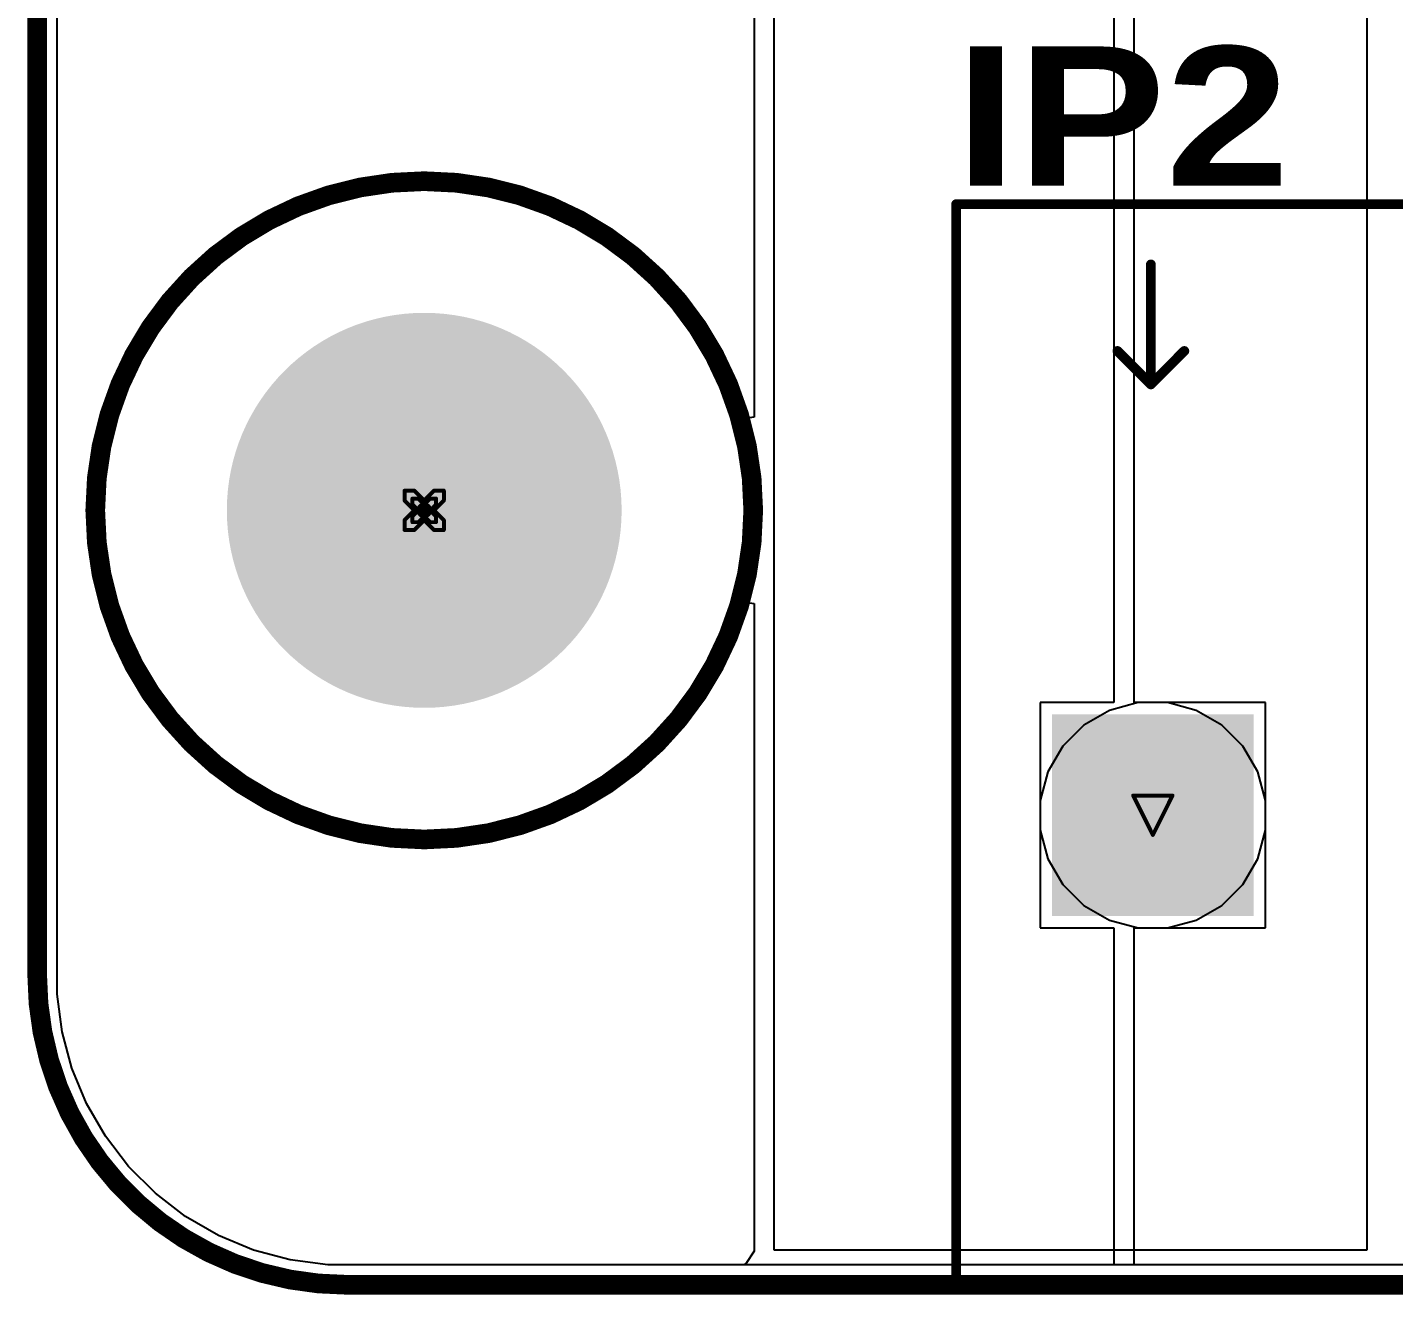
# Model space of a CAD drawing. Header units: inches. Extents: x 24 to 500, y 68 to 269.
# Drawn here: x 246.94 to 264.59, y 68.08 to 84.44 of the extents above; entities that cross this region are included whole.
import ezdxf

# ---------------------------------------------------------------- set-up
doc = ezdxf.new("R2010")
doc.units = ezdxf.units.IN
for name, color, linetype in [('Board Outline', 216, 'Continuous'), ('Bottom Layer', 5, 'Continuous'), ('Bottom Solder', 6, 'Continuous'), ('Drill Drawing', 1, 'Continuous'), ('Layer 1', 16, 'Continuous'), ('Layer 2', 76, 'Continuous'), ('Multi-Layer', 9, 'Continuous'), ('Pad Holes', 156, 'Continuous'), ('Top Layer', 1, 'Continuous'), ('Top Overlay', 2, 'Continuous'), ('Top Solder', 216, 'Continuous')]:
    doc.layers.add(name, color=color, linetype=linetype)
doc.styles.add('Arial Black_Bold', font='', dxfattribs={"height": 0.2})
doc.styles.get('Arial Black_Bold').set_extended_font_data('Arial Black', bold=True)

# ---------------------------------------------------------------- blocks, each defined once
blk = doc.blocks.new('TB008A_508_02BE_56')
at = {"layer": 'Bottom Layer'}
blk.add_hatch(color=5, dxfattribs=at).paths.add_polyline_path([(-3.74, 1.2), (-1.34, 1.2), (-1.34, -1.2), (-3.74, -1.2)])
h = blk.add_hatch(color=5, dxfattribs=at)
edge = h.paths.add_edge_path()
edge.add_arc((2.54, 0), 1.2, 0, 360)
at = {"layer": 'Bottom Solder'}
blk.add_hatch(color=6, dxfattribs=at).paths.add_polyline_path([(-3.842, 1.302), (-1.238, 1.302), (-1.238, -1.302), (-3.842, -1.302)])
h = blk.add_hatch(color=6, dxfattribs=at)
edge = h.paths.add_edge_path()
edge.add_arc((2.54, 0), 1.302, 0, 360)
at = {"layer": 'Layer 1'}
h = blk.add_hatch(color=16, dxfattribs=at)
edge = h.paths.add_edge_path()
edge.add_arc((-2.54, 0), 1.2, 0, 360)
h = blk.add_hatch(color=16, dxfattribs=at)
edge = h.paths.add_edge_path()
edge.add_arc((2.54, 0), 1.2, 0, 360)
at = {"layer": 'Layer 2'}
h = blk.add_hatch(color=76, dxfattribs=at)
edge = h.paths.add_edge_path()
edge.add_arc((-2.54, 0), 1.2, 0, 360)
h = blk.add_hatch(color=76, dxfattribs=at)
edge = h.paths.add_edge_path()
edge.add_arc((2.54, 0), 1.2, 0, 360)
at = {"layer": 'Multi-Layer'}
h = blk.add_hatch(color=9, dxfattribs=at)
edge = h.paths.add_edge_path()
edge.add_arc((2.54, 0), 1.2, 0, 360)
at = {"layer": 'Pad Holes'}
h = blk.add_hatch(color=7, dxfattribs=at)
edge = h.paths.add_edge_path()
edge.add_arc((-2.54, 0), 0.8, 0, 360)
h = blk.add_hatch(color=7, dxfattribs=at)
edge = h.paths.add_edge_path()
edge.add_arc((2.54, 0), 0.8, 0, 360)
at = {"layer": 'Top Layer'}
blk.add_hatch(color=1, dxfattribs=at).paths.add_polyline_path([(-3.74, 1.2), (-1.34, 1.2), (-1.34, -1.2), (-3.74, -1.2)])
h = blk.add_hatch(color=1, dxfattribs=at)
edge = h.paths.add_edge_path()
edge.add_arc((2.54, 0), 1.2, 0, 360)
at = {"layer": 'Top Solder'}
blk.add_hatch(color=216, dxfattribs=at).paths.add_polyline_path([(-3.842, 1.302), (-1.238, 1.302), (-1.238, -1.302), (-3.842, -1.302)])
h = blk.add_hatch(color=216, dxfattribs=at)
edge = h.paths.add_edge_path()
edge.add_arc((2.54, 0), 1.302, 0, 360)
at = {"layer": 'Top Overlay'}
for points in [[(-5.08, -6, 0.127, 0.127, 0), (-5.08, 7.89, 0.127, 0.127, 0)], [(-5.08, 7.89, 0.127, 0.127, 0), (5.08, 7.89, 0.127, 0.127, 0)], [(5.08, -6, 0.127, 0.127, 0), (5.08, 7.89, 0.127, 0.127, 0)], [(-2.565, 5.563, 0.127, 0.127, 0), (-2.565, 7.112, 0.127, 0.127, 0)], [(2.489, 5.588, 0.127, 0.127, 0), (2.489, 7.137, 0.127, 0.127, 0)], [(-2.997, 5.994, 0.127, 0.127, 0), (-2.565, 5.563, 0.127, 0.127, 0)], [(-2.565, 5.563, 0.127, 0.127, 0), (-2.134, 5.994, 0.127, 0.127, 0)], [(2.057, 6.02, 0.127, 0.127, 0), (2.489, 5.588, 0.127, 0.127, 0)], [(2.489, 5.588, 0.127, 0.127, 0), (2.921, 6.02, 0.127, 0.127, 0)], [(-5.08, -6, 0.127, 0.127, 0), (5.08, -6, 0.127, 0.127, 0)]]:
    blk.add_lwpolyline(points, format="xyseb", dxfattribs=at)
for points in [[(-5.112, 7.89, 0.0635, 0.0635, 1), (-5.048, 7.89, 0.0635, 0.0635, 1)], [(-5.112, 7.89, 0.0635, 0.0635, 1), (-5.048, 7.89, 0.0635, 0.0635, 1)], [(5.048, 7.89, 0.0635, 0.0635, 1), (5.112, 7.89, 0.0635, 0.0635, 1)], [(5.048, 7.89, 0.0635, 0.0635, 1), (5.112, 7.89, 0.0635, 0.0635, 1)], [(-2.597, 7.112, 0.0635, 0.0635, 1), (-2.534, 7.112, 0.0635, 0.0635, 1)], [(2.457, 7.137, 0.0635, 0.0635, 1), (2.521, 7.137, 0.0635, 0.0635, 1)], [(-3.029, 5.994, 0.0635, 0.0635, 1), (-2.965, 5.994, 0.0635, 0.0635, 1)], [(-2.165, 5.994, 0.0635, 0.0635, 1), (-2.102, 5.994, 0.0635, 0.0635, 1)], [(2.026, 6.02, 0.0635, 0.0635, 1), (2.089, 6.02, 0.0635, 0.0635, 1)], [(2.889, 6.02, 0.0635, 0.0635, 1), (2.953, 6.02, 0.0635, 0.0635, 1)], [(2.457, 5.588, 0.0635, 0.0635, 1), (2.521, 5.588, 0.0635, 0.0635, 1)], [(2.457, 5.588, 0.0635, 0.0635, 1), (2.521, 5.588, 0.0635, 0.0635, 1)], [(2.457, 5.588, 0.0635, 0.0635, 1), (2.521, 5.588, 0.0635, 0.0635, 1)], [(-2.597, 5.563, 0.0635, 0.0635, 1), (-2.534, 5.563, 0.0635, 0.0635, 1)], [(-2.597, 5.563, 0.0635, 0.0635, 1), (-2.534, 5.563, 0.0635, 0.0635, 1)], [(-2.597, 5.563, 0.0635, 0.0635, 1), (-2.534, 5.563, 0.0635, 0.0635, 1)], [(-5.112, -6, 0.0635, 0.0635, 1), (-5.048, -6, 0.0635, 0.0635, 1)], [(-5.112, -6, 0.0635, 0.0635, 1), (-5.048, -6, 0.0635, 0.0635, 1)], [(5.048, -6, 0.0635, 0.0635, 1), (5.112, -6, 0.0635, 0.0635, 1)], [(5.048, -6, 0.0635, 0.0635, 1), (5.112, -6, 0.0635, 0.0635, 1)]]:
    blk.add_lwpolyline(points, format="xyseb", close=True, dxfattribs=at)

msp = doc.modelspace()

# ---------------------------------------------------------------- hatches: boundary and pattern name
at = {"layer": 'Bottom Solder'}
h = msp.add_hatch(color=6, dxfattribs=at)
edge = h.paths.add_edge_path()
edge.add_arc((252.07, 78.207), 0.102, 0, 360)
at = {"layer": 'Pad Holes'}
h = msp.add_hatch(color=7, dxfattribs=at)
edge = h.paths.add_edge_path()
edge.add_arc((252.07, 78.207), 2.55, 0, 360)
at = {"layer": 'Top Solder'}
h = msp.add_hatch(color=216, dxfattribs=at)
edge = h.paths.add_edge_path()
edge.add_arc((252.07, 78.207), 0.102, 0, 360)

# ---------------------------------------------------------------- linework, layer by layer
at = {"layer": 'Board Outline'}
for points in [[(247.07, 72.207, 0.254, 0.254, 0), (247.07, 175.707, 0.254, 0.254, 0)], [(251.07, 68.207, 0.254, 0.254, -0.414214), (247.07, 72.207, 0.254, 0.254, 0)], [(251.07, 68.207, 0.254, 0.254, 0), (384.87, 68.207, 0.254, 0.254, 0)]]:
    msp.add_lwpolyline(points, format="xyseb", dxfattribs=at)
for points in [[(247.006, 72.207, 0.127, 0.127, 1), (247.133, 72.207, 0.127, 0.127, 1)], [(247.006, 72.207, 0.127, 0.127, 1), (247.133, 72.207, 0.127, 0.127, 1)], [(251.006, 68.207, 0.127, 0.127, 1), (251.133, 68.207, 0.127, 0.127, 1)], [(251.006, 68.207, 0.127, 0.127, 1), (251.133, 68.207, 0.127, 0.127, 1)]]:
    msp.add_lwpolyline(points, format="xyseb", close=True, dxfattribs=at)
at = {"layer": 'Bottom Layer'}
for p, q in [((247.329, 72.207), (247.329, 175.707)), ((260.98, 89.864), (260.98, 75.724)), ((261.239, 75.724), (261.239, 89.864)), ((251.791, 82.457), (251.239, 82.384)), ((252.348, 82.457), (251.791, 82.457)), ((252.901, 82.384), (252.348, 82.457)), ((251.239, 82.384), (250.701, 82.24)), ((253.439, 82.24), (252.901, 82.384)), ((250.701, 82.24), (250.186, 82.027)), ((253.953, 82.027), (253.439, 82.24)), ((250.186, 82.027), (249.703, 81.748)), ((254.436, 81.748), (253.953, 82.027)), ((249.703, 81.748), (249.261, 81.409)), ((254.878, 81.409), (254.436, 81.748)), ((249.261, 81.409), (248.867, 81.015)), ((255.272, 81.015), (254.878, 81.409)), ((248.867, 81.015), (248.528, 80.573)), ((255.611, 80.573), (255.272, 81.015)), ((248.528, 80.573), (248.25, 80.09)), ((255.889, 80.09), (255.611, 80.573)), ((248.25, 80.09), (248.037, 79.576)), ((256.103, 79.576), (255.889, 80.09)), ((248.037, 79.576), (247.892, 79.038)), ((256.247, 79.038), (256.103, 79.576)), ((247.892, 79.038), (247.82, 78.485)), ((256.32, 78.485), (256.247, 79.038)), ((247.82, 78.485), (247.82, 77.928)), ((256.32, 77.928), (256.32, 78.485)), ((247.82, 77.928), (247.892, 77.376)), ((256.247, 77.376), (256.32, 77.928)), ((247.892, 77.376), (248.037, 76.838)), ((256.103, 76.838), (256.247, 77.376)), ((248.037, 76.838), (248.25, 76.323)), ((255.889, 76.323), (256.103, 76.838)), ((248.25, 76.323), (248.528, 75.84)), ((255.611, 75.84), (255.889, 76.323)), ((248.528, 75.84), (248.867, 75.398)), ((255.272, 75.398), (255.611, 75.84)), ((260.98, 75.724), (260.028, 75.724)), ((260.028, 75.724), (260.028, 72.816)), ((262.936, 75.724), (261.239, 75.724)), ((262.936, 72.816), (262.936, 75.724)), ((248.867, 75.398), (249.261, 75.004)), ((254.878, 75.004), (255.272, 75.398)), ((249.261, 75.004), (249.703, 74.665)), ((254.436, 74.665), (254.878, 75.004)), ((249.703, 74.665), (250.186, 74.387)), ((253.953, 74.387), (254.436, 74.665)), ((250.186, 74.387), (250.701, 74.174)), ((253.439, 74.174), (253.953, 74.387)), ((250.701, 74.174), (251.239, 74.029)), ((252.901, 74.029), (253.439, 74.174)), ((251.239, 74.029), (251.791, 73.957)), ((251.791, 73.957), (252.348, 73.957)), ((252.348, 73.957), (252.901, 74.029)), ((260.028, 72.816), (260.98, 72.816)), ((260.98, 72.816), (260.98, 68.466)), ((261.239, 68.466), (261.239, 72.816)), ((261.239, 72.816), (262.936, 72.816)), ((247.329, 71.961), (247.329, 72.207)), ((247.393, 71.475), (247.329, 71.961)), ((247.519, 71.002), (247.393, 71.475)), ((247.707, 70.548), (247.519, 71.002)), ((247.952, 70.124), (247.707, 70.548)), ((248.251, 69.735), (247.952, 70.124)), ((248.598, 69.388), (248.251, 69.735)), ((248.987, 69.089), (248.598, 69.388)), ((249.411, 68.844), (248.987, 69.089)), ((249.865, 68.656), (249.411, 68.844)), ((250.338, 68.53), (249.865, 68.656)), ((250.824, 68.466), (250.338, 68.53)), ((260.98, 68.466), (250.824, 68.466)), ((357.144, 68.466), (261.239, 68.466))]:
    msp.add_line(p, q, dxfattribs=at)
at = {"layer": 'Drill Drawing'}
for points in [[(251.816, 78.334, 0.0508, 0.0508, 0), (251.816, 78.461, 0.0508, 0.0508, 0)], [(251.816, 78.461, 0.0508, 0.0508, 0), (251.943, 78.461, 0.0508, 0.0508, 0)], [(251.917, 78.283, 0.0508, 0.0508, 0), (251.917, 78.359, 0.0508, 0.0508, 0)], [(251.917, 78.359, 0.0508, 0.0508, 0), (251.993, 78.359, 0.0508, 0.0508, 0)], [(251.943, 78.461, 0.0508, 0.0508, 0), (252.07, 78.334, 0.0508, 0.0508, 0)], [(251.993, 78.359, 0.0508, 0.0508, 0), (252.07, 78.283, 0.0508, 0.0508, 0)], [(252.07, 78.334, 0.0508, 0.0508, 0), (252.197, 78.461, 0.0508, 0.0508, 0)], [(252.07, 78.283, 0.0508, 0.0508, 0), (252.146, 78.359, 0.0508, 0.0508, 0)], [(252.146, 78.359, 0.0508, 0.0508, 0), (252.222, 78.359, 0.0508, 0.0508, 0)], [(252.197, 78.461, 0.0508, 0.0508, 0), (252.324, 78.461, 0.0508, 0.0508, 0)], [(252.222, 78.283, 0.0508, 0.0508, 0), (252.222, 78.359, 0.0508, 0.0508, 0)], [(252.324, 78.334, 0.0508, 0.0508, 0), (252.324, 78.461, 0.0508, 0.0508, 0)], [(251.816, 78.334, 0.0508, 0.0508, 0), (251.943, 78.207, 0.0508, 0.0508, 0)], [(251.816, 78.08, 0.0508, 0.0508, 0), (251.943, 78.207, 0.0508, 0.0508, 0)], [(251.917, 78.283, 0.0508, 0.0508, 0), (251.993, 78.207, 0.0508, 0.0508, 0)], [(251.917, 78.13, 0.0508, 0.0508, 0), (251.993, 78.207, 0.0508, 0.0508, 0)], [(252.146, 78.207, 0.0508, 0.0508, 0), (252.222, 78.283, 0.0508, 0.0508, 0)], [(252.146, 78.207, 0.0508, 0.0508, 0), (252.222, 78.13, 0.0508, 0.0508, 0)], [(252.197, 78.207, 0.0508, 0.0508, 0), (252.324, 78.334, 0.0508, 0.0508, 0)], [(252.197, 78.207, 0.0508, 0.0508, 0), (252.324, 78.08, 0.0508, 0.0508, 0)], [(251.816, 77.953, 0.0508, 0.0508, 0), (251.816, 78.08, 0.0508, 0.0508, 0)], [(251.917, 78.054, 0.0508, 0.0508, 0), (251.917, 78.13, 0.0508, 0.0508, 0)], [(251.917, 78.054, 0.0508, 0.0508, 0), (251.993, 78.054, 0.0508, 0.0508, 0)], [(251.943, 77.953, 0.0508, 0.0508, 0), (252.07, 78.08, 0.0508, 0.0508, 0)], [(251.993, 78.054, 0.0508, 0.0508, 0), (252.07, 78.13, 0.0508, 0.0508, 0)], [(252.07, 78.13, 0.0508, 0.0508, 0), (252.146, 78.054, 0.0508, 0.0508, 0)], [(252.07, 78.08, 0.0508, 0.0508, 0), (252.197, 77.953, 0.0508, 0.0508, 0)], [(252.146, 78.054, 0.0508, 0.0508, 0), (252.222, 78.054, 0.0508, 0.0508, 0)], [(252.222, 78.054, 0.0508, 0.0508, 0), (252.222, 78.13, 0.0508, 0.0508, 0)], [(252.324, 77.953, 0.0508, 0.0508, 0), (252.324, 78.08, 0.0508, 0.0508, 0)], [(251.816, 77.953, 0.0508, 0.0508, 0), (251.943, 77.953, 0.0508, 0.0508, 0)], [(252.197, 77.953, 0.0508, 0.0508, 0), (252.324, 77.953, 0.0508, 0.0508, 0)], [(261.228, 74.524, 0.0508, 0.0508, 0), (261.736, 74.524, 0.0508, 0.0508, 0)], [(261.228, 74.524, 0.0508, 0.0508, 0), (261.482, 74.016, 0.0508, 0.0508, 0)], [(261.482, 74.016, 0.0508, 0.0508, 0), (261.736, 74.524, 0.0508, 0.0508, 0)]]:
    msp.add_lwpolyline(points, format="xyseb", dxfattribs=at)
for points in [[(251.803, 78.461, 0.0254, 0.0254, 1), (251.828, 78.461, 0.0254, 0.0254, 1)], [(251.803, 78.461, 0.0254, 0.0254, 1), (251.828, 78.461, 0.0254, 0.0254, 1)], [(251.905, 78.359, 0.0254, 0.0254, 1), (251.93, 78.359, 0.0254, 0.0254, 1)], [(251.905, 78.359, 0.0254, 0.0254, 1), (251.93, 78.359, 0.0254, 0.0254, 1)], [(251.93, 78.461, 0.0254, 0.0254, 1), (251.955, 78.461, 0.0254, 0.0254, 1)], [(251.93, 78.461, 0.0254, 0.0254, 1), (251.955, 78.461, 0.0254, 0.0254, 1)], [(251.981, 78.359, 0.0254, 0.0254, 1), (252.006, 78.359, 0.0254, 0.0254, 1)], [(251.981, 78.359, 0.0254, 0.0254, 1), (252.006, 78.359, 0.0254, 0.0254, 1)], [(252.133, 78.359, 0.0254, 0.0254, 1), (252.159, 78.359, 0.0254, 0.0254, 1)], [(252.133, 78.359, 0.0254, 0.0254, 1), (252.159, 78.359, 0.0254, 0.0254, 1)], [(252.184, 78.461, 0.0254, 0.0254, 1), (252.209, 78.461, 0.0254, 0.0254, 1)], [(252.184, 78.461, 0.0254, 0.0254, 1), (252.209, 78.461, 0.0254, 0.0254, 1)], [(252.209, 78.359, 0.0254, 0.0254, 1), (252.235, 78.359, 0.0254, 0.0254, 1)], [(252.209, 78.359, 0.0254, 0.0254, 1), (252.235, 78.359, 0.0254, 0.0254, 1)], [(252.311, 78.461, 0.0254, 0.0254, 1), (252.336, 78.461, 0.0254, 0.0254, 1)], [(252.311, 78.461, 0.0254, 0.0254, 1), (252.336, 78.461, 0.0254, 0.0254, 1)], [(251.803, 78.334, 0.0254, 0.0254, 1), (251.828, 78.334, 0.0254, 0.0254, 1)], [(251.803, 78.334, 0.0254, 0.0254, 1), (251.828, 78.334, 0.0254, 0.0254, 1)], [(251.905, 78.283, 0.0254, 0.0254, 1), (251.93, 78.283, 0.0254, 0.0254, 1)], [(251.905, 78.283, 0.0254, 0.0254, 1), (251.93, 78.283, 0.0254, 0.0254, 1)], [(251.93, 78.207, 0.0254, 0.0254, 1), (251.955, 78.207, 0.0254, 0.0254, 1)], [(251.93, 78.207, 0.0254, 0.0254, 1), (251.955, 78.207, 0.0254, 0.0254, 1)], [(251.981, 78.207, 0.0254, 0.0254, 1), (252.006, 78.207, 0.0254, 0.0254, 1)], [(251.981, 78.207, 0.0254, 0.0254, 1), (252.006, 78.207, 0.0254, 0.0254, 1)], [(252.057, 78.334, 0.0254, 0.0254, 1), (252.082, 78.334, 0.0254, 0.0254, 1)], [(252.057, 78.334, 0.0254, 0.0254, 1), (252.082, 78.334, 0.0254, 0.0254, 1)], [(252.057, 78.283, 0.0254, 0.0254, 1), (252.082, 78.283, 0.0254, 0.0254, 1)], [(252.057, 78.283, 0.0254, 0.0254, 1), (252.082, 78.283, 0.0254, 0.0254, 1)], [(252.133, 78.207, 0.0254, 0.0254, 1), (252.159, 78.207, 0.0254, 0.0254, 1)], [(252.133, 78.207, 0.0254, 0.0254, 1), (252.159, 78.207, 0.0254, 0.0254, 1)], [(252.184, 78.207, 0.0254, 0.0254, 1), (252.209, 78.207, 0.0254, 0.0254, 1)], [(252.184, 78.207, 0.0254, 0.0254, 1), (252.209, 78.207, 0.0254, 0.0254, 1)], [(252.209, 78.283, 0.0254, 0.0254, 1), (252.235, 78.283, 0.0254, 0.0254, 1)], [(252.209, 78.283, 0.0254, 0.0254, 1), (252.235, 78.283, 0.0254, 0.0254, 1)], [(252.311, 78.334, 0.0254, 0.0254, 1), (252.336, 78.334, 0.0254, 0.0254, 1)], [(252.311, 78.334, 0.0254, 0.0254, 1), (252.336, 78.334, 0.0254, 0.0254, 1)], [(251.803, 78.08, 0.0254, 0.0254, 1), (251.828, 78.08, 0.0254, 0.0254, 1)], [(251.803, 78.08, 0.0254, 0.0254, 1), (251.828, 78.08, 0.0254, 0.0254, 1)], [(251.905, 78.13, 0.0254, 0.0254, 1), (251.93, 78.13, 0.0254, 0.0254, 1)], [(251.905, 78.13, 0.0254, 0.0254, 1), (251.93, 78.13, 0.0254, 0.0254, 1)], [(251.905, 78.054, 0.0254, 0.0254, 1), (251.93, 78.054, 0.0254, 0.0254, 1)], [(251.905, 78.054, 0.0254, 0.0254, 1), (251.93, 78.054, 0.0254, 0.0254, 1)], [(251.981, 78.054, 0.0254, 0.0254, 1), (252.006, 78.054, 0.0254, 0.0254, 1)], [(251.981, 78.054, 0.0254, 0.0254, 1), (252.006, 78.054, 0.0254, 0.0254, 1)], [(252.057, 78.13, 0.0254, 0.0254, 1), (252.082, 78.13, 0.0254, 0.0254, 1)], [(252.057, 78.13, 0.0254, 0.0254, 1), (252.082, 78.13, 0.0254, 0.0254, 1)], [(252.057, 78.08, 0.0254, 0.0254, 1), (252.082, 78.08, 0.0254, 0.0254, 1)], [(252.057, 78.08, 0.0254, 0.0254, 1), (252.082, 78.08, 0.0254, 0.0254, 1)], [(252.133, 78.054, 0.0254, 0.0254, 1), (252.159, 78.054, 0.0254, 0.0254, 1)], [(252.133, 78.054, 0.0254, 0.0254, 1), (252.159, 78.054, 0.0254, 0.0254, 1)], [(252.209, 78.13, 0.0254, 0.0254, 1), (252.235, 78.13, 0.0254, 0.0254, 1)], [(252.209, 78.13, 0.0254, 0.0254, 1), (252.235, 78.13, 0.0254, 0.0254, 1)], [(252.209, 78.054, 0.0254, 0.0254, 1), (252.235, 78.054, 0.0254, 0.0254, 1)], [(252.209, 78.054, 0.0254, 0.0254, 1), (252.235, 78.054, 0.0254, 0.0254, 1)], [(252.311, 78.08, 0.0254, 0.0254, 1), (252.336, 78.08, 0.0254, 0.0254, 1)], [(252.311, 78.08, 0.0254, 0.0254, 1), (252.336, 78.08, 0.0254, 0.0254, 1)], [(251.803, 77.953, 0.0254, 0.0254, 1), (251.828, 77.953, 0.0254, 0.0254, 1)], [(251.803, 77.953, 0.0254, 0.0254, 1), (251.828, 77.953, 0.0254, 0.0254, 1)], [(251.93, 77.953, 0.0254, 0.0254, 1), (251.955, 77.953, 0.0254, 0.0254, 1)], [(251.93, 77.953, 0.0254, 0.0254, 1), (251.955, 77.953, 0.0254, 0.0254, 1)], [(252.184, 77.953, 0.0254, 0.0254, 1), (252.209, 77.953, 0.0254, 0.0254, 1)], [(252.184, 77.953, 0.0254, 0.0254, 1), (252.209, 77.953, 0.0254, 0.0254, 1)], [(252.311, 77.953, 0.0254, 0.0254, 1), (252.336, 77.953, 0.0254, 0.0254, 1)], [(252.311, 77.953, 0.0254, 0.0254, 1), (252.336, 77.953, 0.0254, 0.0254, 1)], [(261.215, 74.524, 0.0254, 0.0254, 1), (261.241, 74.524, 0.0254, 0.0254, 1)], [(261.215, 74.524, 0.0254, 0.0254, 1), (261.241, 74.524, 0.0254, 0.0254, 1)], [(261.723, 74.524, 0.0254, 0.0254, 1), (261.749, 74.524, 0.0254, 0.0254, 1)], [(261.723, 74.524, 0.0254, 0.0254, 1), (261.749, 74.524, 0.0254, 0.0254, 1)], [(261.469, 74.016, 0.0254, 0.0254, 1), (261.495, 74.016, 0.0254, 0.0254, 1)], [(261.469, 74.016, 0.0254, 0.0254, 1), (261.495, 74.016, 0.0254, 0.0254, 1)]]:
    msp.add_lwpolyline(points, format="xyseb", close=True, dxfattribs=at)
at = {"layer": 'Layer 1'}
for p, q in [((247.329, 72.207), (247.329, 175.707)), ((251.791, 82.457), (251.239, 82.384)), ((252.348, 82.457), (251.791, 82.457)), ((252.901, 82.384), (252.348, 82.457)), ((251.239, 82.384), (250.701, 82.24)), ((253.439, 82.24), (252.901, 82.384)), ((250.701, 82.24), (250.186, 82.027)), ((253.953, 82.027), (253.439, 82.24)), ((250.186, 82.027), (249.703, 81.748)), ((254.436, 81.748), (253.953, 82.027)), ((249.703, 81.748), (249.261, 81.409)), ((254.878, 81.409), (254.436, 81.748)), ((249.261, 81.409), (248.867, 81.015)), ((255.272, 81.015), (254.878, 81.409)), ((248.867, 81.015), (248.528, 80.573)), ((255.611, 80.573), (255.272, 81.015)), ((248.528, 80.573), (248.25, 80.09)), ((255.889, 80.09), (255.611, 80.573)), ((248.25, 80.09), (248.037, 79.576)), ((256.103, 79.576), (255.889, 80.09)), ((248.037, 79.576), (247.892, 79.038)), ((256.247, 79.038), (256.103, 79.576)), ((247.892, 79.038), (247.82, 78.485)), ((256.32, 78.485), (256.247, 79.038)), ((247.82, 78.485), (247.82, 77.928)), ((256.32, 77.928), (256.32, 78.485)), ((247.82, 77.928), (247.892, 77.376)), ((256.247, 77.376), (256.32, 77.928)), ((247.892, 77.376), (248.037, 76.838)), ((256.103, 76.838), (256.247, 77.376)), ((248.037, 76.838), (248.25, 76.323)), ((255.889, 76.323), (256.103, 76.838)), ((248.25, 76.323), (248.528, 75.84)), ((255.611, 75.84), (255.889, 76.323)), ((248.528, 75.84), (248.867, 75.398)), ((255.272, 75.398), (255.611, 75.84)), ((261.291, 75.724), (260.921, 75.624)), ((261.673, 75.724), (261.291, 75.724)), ((262.043, 75.624), (261.673, 75.724)), ((260.921, 75.624), (260.589, 75.433)), ((262.375, 75.433), (262.043, 75.624)), ((248.867, 75.398), (249.261, 75.004)), ((254.878, 75.004), (255.272, 75.398)), ((260.589, 75.433), (260.318, 75.162)), ((262.645, 75.162), (262.375, 75.433)), ((260.318, 75.162), (260.127, 74.831)), ((262.837, 74.831), (262.645, 75.162)), ((249.261, 75.004), (249.703, 74.665)), ((254.436, 74.665), (254.878, 75.004)), ((249.703, 74.665), (250.186, 74.387)), ((253.953, 74.387), (254.436, 74.665)), ((260.127, 74.831), (260.028, 74.461)), ((262.936, 74.461), (262.837, 74.831)), ((250.186, 74.387), (250.701, 74.174)), ((253.439, 74.174), (253.953, 74.387)), ((260.028, 74.461), (260.028, 74.078)), ((262.936, 74.078), (262.936, 74.461)), ((250.701, 74.174), (251.239, 74.029)), ((252.901, 74.029), (253.439, 74.174)), ((251.239, 74.029), (251.791, 73.957)), ((251.791, 73.957), (252.348, 73.957)), ((252.348, 73.957), (252.901, 74.029)), ((260.028, 74.078), (260.127, 73.708)), ((262.837, 73.708), (262.936, 74.078)), ((260.127, 73.708), (260.318, 73.377)), ((262.645, 73.377), (262.837, 73.708)), ((260.318, 73.377), (260.589, 73.106)), ((262.375, 73.106), (262.645, 73.377)), ((260.589, 73.106), (260.921, 72.915)), ((262.043, 72.915), (262.375, 73.106)), ((260.921, 72.915), (261.291, 72.816)), ((261.673, 72.816), (262.043, 72.915)), ((261.291, 72.816), (261.673, 72.816)), ((247.329, 71.961), (247.329, 72.207)), ((247.393, 71.475), (247.329, 71.961)), ((247.519, 71.002), (247.393, 71.475)), ((247.707, 70.548), (247.519, 71.002)), ((247.952, 70.124), (247.707, 70.548)), ((248.251, 69.735), (247.952, 70.124)), ((248.598, 69.388), (248.251, 69.735)), ((248.987, 69.089), (248.598, 69.388)), ((249.411, 68.844), (248.987, 69.089)), ((249.865, 68.656), (249.411, 68.844)), ((250.338, 68.53), (249.865, 68.656)), ((250.824, 68.466), (250.338, 68.53)), ((357.011, 68.466), (250.824, 68.466))]:
    msp.add_line(p, q, dxfattribs=at)
at = {"layer": 'Layer 2'}
for p, q in [((247.329, 72.207), (247.329, 101.854)), ((251.791, 82.457), (251.239, 82.384)), ((252.348, 82.457), (251.791, 82.457)), ((252.901, 82.384), (252.348, 82.457)), ((251.239, 82.384), (250.701, 82.24)), ((253.439, 82.24), (252.901, 82.384)), ((250.701, 82.24), (250.186, 82.027)), ((253.953, 82.027), (253.439, 82.24)), ((250.186, 82.027), (249.703, 81.748)), ((254.436, 81.748), (253.953, 82.027)), ((249.703, 81.748), (249.261, 81.409)), ((254.878, 81.409), (254.436, 81.748)), ((249.261, 81.409), (248.867, 81.015)), ((255.272, 81.015), (254.878, 81.409)), ((248.867, 81.015), (248.528, 80.573)), ((255.611, 80.573), (255.272, 81.015)), ((248.528, 80.573), (248.25, 80.09)), ((255.889, 80.09), (255.611, 80.573)), ((248.25, 80.09), (248.037, 79.576)), ((256.103, 79.576), (255.889, 80.09)), ((248.037, 79.576), (247.892, 79.038)), ((256.247, 79.038), (256.103, 79.576)), ((247.892, 79.038), (247.82, 78.485)), ((256.32, 78.485), (256.247, 79.038)), ((247.82, 78.485), (247.82, 77.928)), ((256.32, 77.928), (256.32, 78.485)), ((247.82, 77.928), (247.892, 77.376)), ((256.247, 77.376), (256.32, 77.928)), ((247.892, 77.376), (248.037, 76.838)), ((256.103, 76.838), (256.247, 77.376)), ((248.037, 76.838), (248.25, 76.323)), ((255.889, 76.323), (256.103, 76.838)), ((248.25, 76.323), (248.528, 75.84)), ((255.611, 75.84), (255.889, 76.323)), ((248.528, 75.84), (248.867, 75.398)), ((255.272, 75.398), (255.611, 75.84)), ((261.291, 75.724), (260.921, 75.624)), ((261.673, 75.724), (261.291, 75.724)), ((262.043, 75.624), (261.673, 75.724)), ((260.921, 75.624), (260.589, 75.433)), ((262.375, 75.433), (262.043, 75.624)), ((248.867, 75.398), (249.261, 75.004)), ((254.878, 75.004), (255.272, 75.398)), ((260.589, 75.433), (260.318, 75.162)), ((262.645, 75.162), (262.375, 75.433)), ((260.318, 75.162), (260.127, 74.831)), ((262.837, 74.831), (262.645, 75.162)), ((249.261, 75.004), (249.703, 74.665)), ((254.436, 74.665), (254.878, 75.004)), ((249.703, 74.665), (250.186, 74.387)), ((253.953, 74.387), (254.436, 74.665)), ((260.127, 74.831), (260.028, 74.461)), ((262.936, 74.461), (262.837, 74.831)), ((250.186, 74.387), (250.701, 74.174)), ((253.439, 74.174), (253.953, 74.387)), ((260.028, 74.461), (260.028, 74.078)), ((262.936, 74.078), (262.936, 74.461)), ((250.701, 74.174), (251.239, 74.029)), ((252.901, 74.029), (253.439, 74.174)), ((251.239, 74.029), (251.791, 73.957)), ((251.791, 73.957), (252.348, 73.957)), ((252.348, 73.957), (252.901, 74.029)), ((260.028, 74.078), (260.127, 73.708)), ((262.837, 73.708), (262.936, 74.078)), ((260.127, 73.708), (260.318, 73.377)), ((262.645, 73.377), (262.837, 73.708)), ((260.318, 73.377), (260.589, 73.106)), ((262.375, 73.106), (262.645, 73.377)), ((260.589, 73.106), (260.921, 72.915)), ((262.043, 72.915), (262.375, 73.106)), ((260.921, 72.915), (261.291, 72.816)), ((261.673, 72.816), (262.043, 72.915)), ((261.291, 72.816), (261.673, 72.816)), ((247.329, 71.961), (247.329, 72.207)), ((247.393, 71.475), (247.329, 71.961)), ((247.519, 71.002), (247.393, 71.475)), ((247.707, 70.548), (247.519, 71.002)), ((247.952, 70.124), (247.707, 70.548)), ((248.251, 69.735), (247.952, 70.124)), ((248.598, 69.388), (248.251, 69.735)), ((248.987, 69.089), (248.598, 69.388)), ((249.411, 68.844), (248.987, 69.089)), ((249.865, 68.656), (249.411, 68.844)), ((250.338, 68.53), (249.865, 68.656)), ((250.824, 68.466), (250.338, 68.53)), ((357.011, 68.466), (250.824, 68.466))]:
    msp.add_line(p, q, dxfattribs=at)
at = {"layer": 'Multi-Layer'}
for p, q in [((251.239, 82.384), (251.791, 82.457)), ((251.791, 82.457), (252.07, 82.457)), ((252.07, 82.457), (252.348, 82.457)), ((252.348, 82.457), (252.901, 82.384)), ((250.701, 82.24), (251.239, 82.384)), ((252.901, 82.384), (253.439, 82.24)), ((250.186, 82.027), (250.701, 82.24)), ((253.439, 82.24), (253.953, 82.027)), ((249.703, 81.748), (250.186, 82.027)), ((253.953, 82.027), (254.436, 81.748)), ((249.261, 81.409), (249.703, 81.748)), ((254.436, 81.748), (254.878, 81.409)), ((248.867, 81.015), (249.261, 81.409)), ((254.878, 81.409), (255.272, 81.015)), ((248.528, 80.573), (248.867, 81.015)), ((255.272, 81.015), (255.611, 80.573)), ((248.25, 80.09), (248.528, 80.573)), ((255.611, 80.573), (255.889, 80.09)), ((248.037, 79.576), (248.25, 80.09)), ((255.889, 80.09), (256.103, 79.576)), ((247.892, 79.038), (248.037, 79.576)), ((256.103, 79.576), (256.247, 79.038)), ((247.82, 78.485), (247.892, 79.038)), ((256.247, 79.038), (256.32, 78.485)), ((247.82, 78.207), (247.82, 78.485)), ((256.32, 78.485), (256.32, 78.207)), ((247.82, 77.928), (247.82, 78.207)), ((256.32, 78.207), (256.32, 77.928)), ((247.892, 77.376), (247.82, 77.928)), ((256.32, 77.928), (256.247, 77.376)), ((248.037, 76.838), (247.892, 77.376)), ((256.247, 77.376), (256.103, 76.838)), ((248.25, 76.323), (248.037, 76.838)), ((256.103, 76.838), (255.889, 76.323)), ((248.528, 75.84), (248.25, 76.323)), ((255.889, 76.323), (255.611, 75.84)), ((248.867, 75.398), (248.528, 75.84)), ((255.611, 75.84), (255.272, 75.398)), ((249.261, 75.004), (248.867, 75.398)), ((255.272, 75.398), (254.878, 75.004)), ((249.703, 74.665), (249.261, 75.004)), ((254.878, 75.004), (254.436, 74.665)), ((250.186, 74.387), (249.703, 74.665)), ((254.436, 74.665), (253.953, 74.387)), ((250.701, 74.174), (250.186, 74.387)), ((253.953, 74.387), (253.439, 74.174)), ((251.239, 74.029), (250.701, 74.174)), ((253.439, 74.174), (252.901, 74.029)), ((251.791, 73.957), (251.239, 74.029)), ((252.07, 73.957), (251.791, 73.957)), ((252.07, 73.957), (252.07, 73.957)), ((252.348, 73.957), (252.07, 73.957)), ((252.901, 74.029), (252.348, 73.957))]:
    msp.add_line(p, q, dxfattribs=at)
at = {"layer": 'Top Layer'}
for p, q in [((247.329, 72.207), (247.329, 175.707)), ((256.332, 88.839), (256.332, 79.408)), ((256.591, 68.656), (256.591, 88.839)), ((264.245, 88.839), (264.245, 68.656)), ((251.791, 82.457), (251.239, 82.384)), ((252.348, 82.457), (251.791, 82.457)), ((252.901, 82.384), (252.348, 82.457)), ((251.239, 82.384), (250.701, 82.24)), ((253.439, 82.24), (252.901, 82.384)), ((250.701, 82.24), (250.186, 82.027)), ((253.953, 82.027), (253.439, 82.24)), ((250.186, 82.027), (249.703, 81.748)), ((254.436, 81.748), (253.953, 82.027)), ((249.703, 81.748), (249.261, 81.409)), ((254.878, 81.409), (254.436, 81.748)), ((249.261, 81.409), (248.867, 81.015)), ((255.272, 81.015), (254.878, 81.409)), ((248.867, 81.015), (248.528, 80.573)), ((255.611, 80.573), (255.272, 81.015)), ((248.528, 80.573), (248.25, 80.09)), ((255.889, 80.09), (255.611, 80.573)), ((248.25, 80.09), (248.037, 79.576)), ((256.103, 79.576), (255.889, 80.09)), ((248.037, 79.576), (247.892, 79.038)), ((256.154, 79.384), (256.103, 79.576)), ((256.332, 79.408), (256.154, 79.384)), ((247.892, 79.038), (247.82, 78.485)), ((247.82, 78.485), (247.82, 77.928)), ((247.82, 77.928), (247.892, 77.376)), ((247.892, 77.376), (248.037, 76.838)), ((256.103, 76.838), (256.154, 77.029)), ((256.154, 77.029), (256.332, 77.006)), ((256.332, 77.006), (256.332, 68.656)), ((248.037, 76.838), (248.25, 76.323)), ((255.889, 76.323), (256.103, 76.838)), ((248.25, 76.323), (248.528, 75.84)), ((255.611, 75.84), (255.889, 76.323)), ((248.528, 75.84), (248.867, 75.398)), ((255.272, 75.398), (255.611, 75.84)), ((248.867, 75.398), (249.261, 75.004)), ((254.878, 75.004), (255.272, 75.398)), ((249.261, 75.004), (249.703, 74.665)), ((254.436, 74.665), (254.878, 75.004)), ((249.703, 74.665), (250.186, 74.387)), ((253.953, 74.387), (254.436, 74.665)), ((250.186, 74.387), (250.701, 74.174)), ((253.439, 74.174), (253.953, 74.387)), ((250.701, 74.174), (251.239, 74.029)), ((252.901, 74.029), (253.439, 74.174)), ((251.239, 74.029), (251.791, 73.957)), ((251.791, 73.957), (252.348, 73.957)), ((252.348, 73.957), (252.901, 74.029)), ((247.329, 71.961), (247.329, 72.207)), ((247.393, 71.475), (247.329, 71.961)), ((247.519, 71.002), (247.393, 71.475)), ((247.707, 70.548), (247.519, 71.002)), ((247.952, 70.124), (247.707, 70.548)), ((248.251, 69.735), (247.952, 70.124)), ((248.598, 69.388), (248.251, 69.735)), ((248.987, 69.089), (248.598, 69.388)), ((249.411, 68.844), (248.987, 69.089)), ((249.865, 68.656), (249.411, 68.844)), ((250.338, 68.53), (249.865, 68.656)), ((250.824, 68.466), (250.338, 68.53)), ((256.334, 68.643), (256.224, 68.479)), ((256.332, 68.656), (256.334, 68.643)), ((264.245, 68.656), (256.591, 68.656)), ((256.202, 68.466), (250.824, 68.466)), ((256.224, 68.479), (256.202, 68.466))]:
    msp.add_line(p, q, dxfattribs=at)
at = {"layer": 'Top Overlay'}
for points in [[(256.32, 78.207, 0.254, 0.254, 1), (247.82, 78.207, 0.254, 0.254, 1)], [(247.756, 78.207, 0.127, 0.127, 1), (247.883, 78.207, 0.127, 0.127, 1)], [(256.256, 78.207, 0.127, 0.127, 1), (256.383, 78.207, 0.127, 0.127, 1)]]:
    msp.add_lwpolyline(points, format="xyseb", close=True, dxfattribs=at)

# ---------------------------------------------------------------- block references
msp.add_blockref('TB008A_508_02BE_56', (264.022, 74.27))

# ---------------------------------------------------------------- texts
at = {"layer": 'Top Overlay', "style": 'Arial Black_Bold'}
msp.add_text('IP2      GND', height=1.8, rotation=360, dxfattribs=at).set_placement((258.928, 82.397))

doc.saveas('drawing.dxf')
